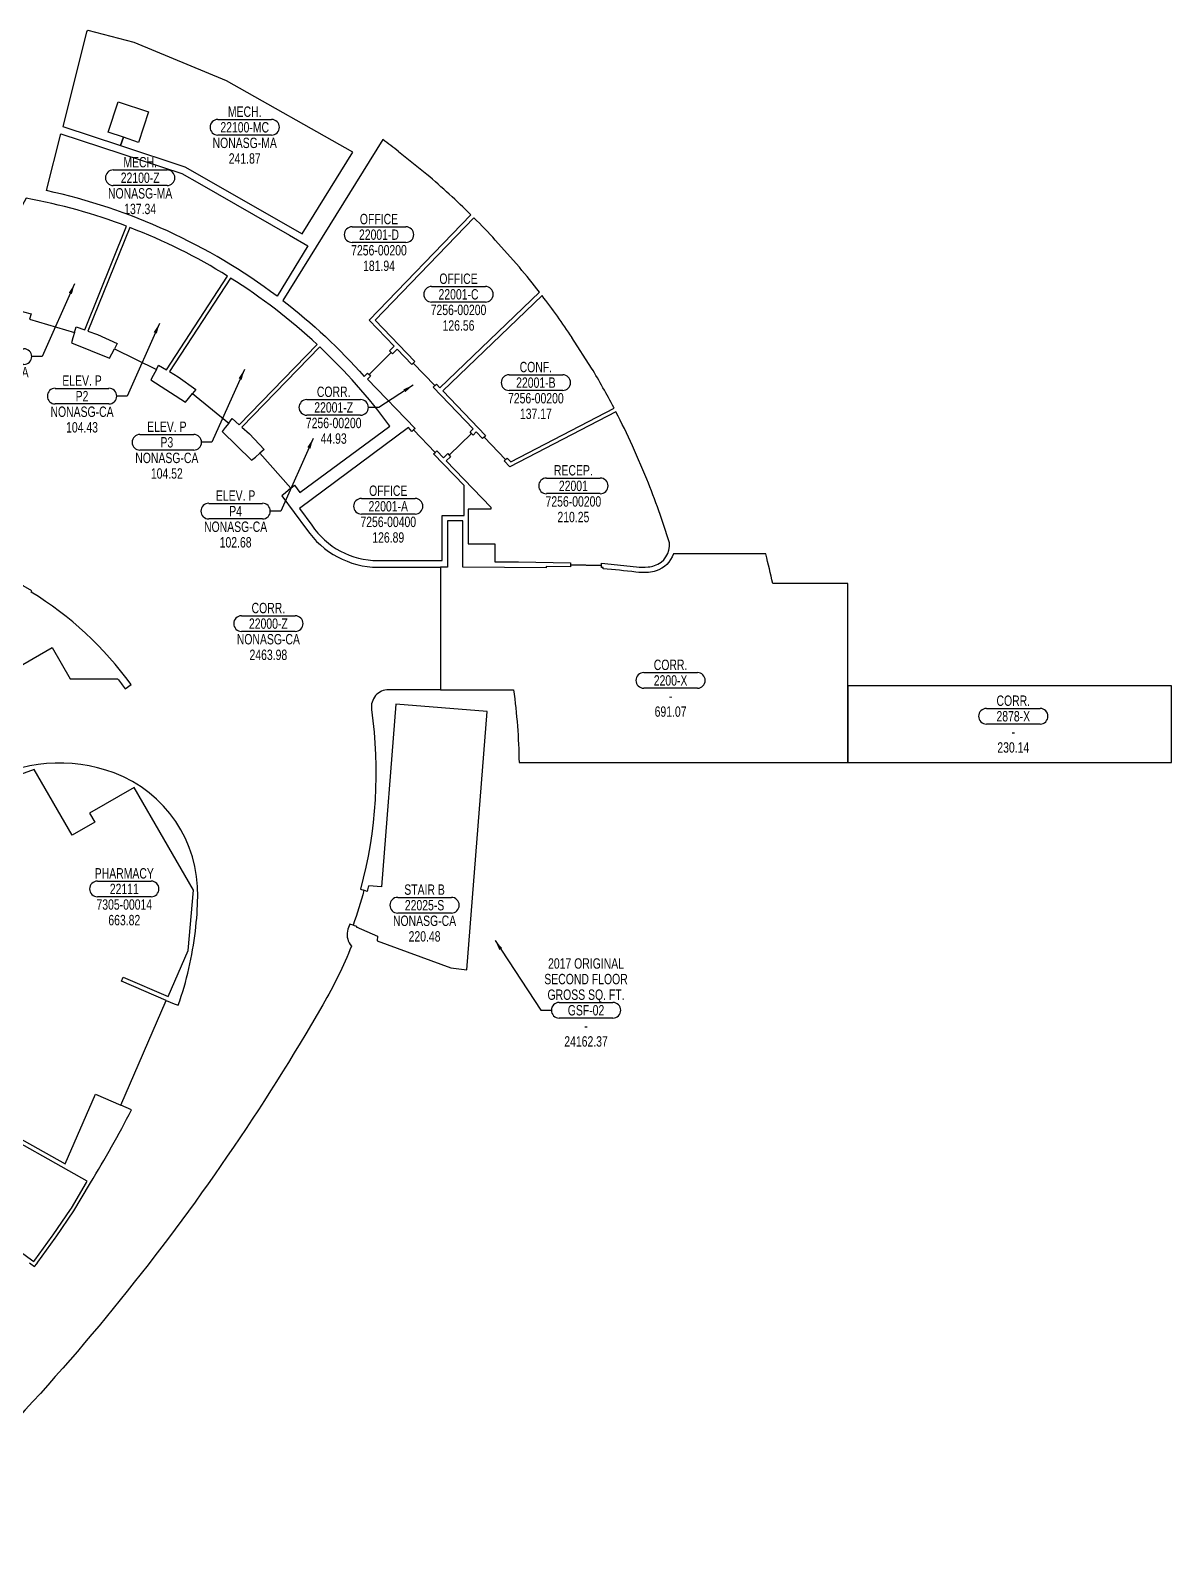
# Model space of a CAD drawing. Extents: x -1348 to 2182, y 5203 to 7501.
# Drawn here: x 865 to 2182, y 5734 to 7501 of the extents above; entities that cross this region are included whole.
import ezdxf
from ezdxf.enums import TextEntityAlignment as Align

# ---------------------------------------------------------------- set-up
doc = ezdxf.new("R2010")
doc.units = 0
doc.header["$LTSCALE"] = 48
doc.header["$MEASUREMENT"] = 0
doc.layers.get('0').update_dxf_attribs({"linetype": 'CONTINUOUS'})
for name, color, linetype in [('AREA', 3, 'CONTINUOUS'), ('AREA2', 1, 'CONTINUOUS'), ('COSTC', 6, 'CONTINUOUS'), ('PLINE2', 5, 'CONTINUOUS'), ('ROOMNA', 4, 'CONTINUOUS'), ('ROOMNO', 4, 'CONTINUOUS'), ('ROOMOV', 4, 'CONTINUOUS')]:
    doc.layers.add(name, color=color, linetype=linetype)
doc.dimstyles.get("Standard").update_dxf_attribs({"dimtxt": 0.18, "dimasz": 12, "dimexe": 0.18, "dimexo": 0.0625, "dimgap": 0.09, "dimtad": 0, "dimtih": 1, "dimtoh": 1, "dimdec": 4, "dimzin": 0, "dimtxsty": 'STANDARD', "dimcen": 0.09, "dimazin": 3, "dimtfac": 1, "dimtdec": 4, "dimtofl": 0, "dimtmove": 0, "dimatfit": 3, "dimtolj": 1, "dimtzin": 0})

# ---------------------------------------------------------------- blocks, each defined once
blk = doc.blocks.new('ROOM')
at = {"layer": 'ROOMOV'}
for p, q in [((-31, 9), (31, 9)), ((31, -9), (-31, -9))]:
    blk.add_line(p, q, dxfattribs=at)
for centre, start, end in [((-31, 0), 90, 270), ((31, 0), 270, 90)]:
    blk.add_arc(centre, 9.04, start, end, dxfattribs=at)
at = {"width": 0.75, "flags": 1}
for tag, p in [('FLFIN', (-60, -36)), ('ICRA', (60, -36)), ('FLTYPE', (-60, -48)), ('USER1', (60, -48)), ('FLCOND', (-60, -60)), ('WLFIN', (-60, -72)), ('SITE', (-24, -72)), ('UCODE', (24, -72)), ('USER2', (60, -60)), ('USER3', (60, -72)), ('WLTYPE', (-60, -84)), ('BLDG', (-24, -84)), ('UDESC', (24, -84)), ('USER4', (60, -84)), ('WLCOND', (-60, -96)), ('CLFIN', (-60, -108)), ('COSTCD', (-24, -108)), ('FLR', (-24, -96)), ('FCODE', (24, -96)), ('FDESC', (24, -108)), ('USER5', (60, -96)), ('USER6', (60, -108)), ('CLTYPE', (-60, -120)), ('DEPTD', (-24, -120)), ('DIVISION', (24, -120)), ('USER7', (60, -120)), ('CLCOND', (-60, -132)), ('CLHT', (-60, -144)), ('CHDATE', (-24, -144)), ('RDES', (-24, -132)), ('CONTACT', (24, -132)), ('OCCUP', (24, -144)), ('BLOCK', (60, -144)), ('USER8', (60, -132)), ('BASE', (-60, -156)), ('CBACK', (-24, -156)), ('PRCONTACT', (24, -156)), ('BLOCK2', (60, -156))]:
    blk.add_attdef(tag, text='', height=6, dxfattribs=at).set_placement(p, align=Align.MIDDLE_CENTER)
at = {"layer": 'AREA', "width": 0.75}
blk.add_attdef('AREA', text='', height=12, dxfattribs=at).set_placement((0, -36), align=Align.MIDDLE_CENTER)
at = {"layer": 'AREA2', "width": 0.75}
blk.add_attdef('AREA2', text='', height=12, dxfattribs=at).set_placement((0, -36), align=Align.MIDDLE_CENTER)
at = {"layer": 'COSTC', "width": 0.75}
blk.add_attdef('COSTC', text='', height=12, dxfattribs=at).set_placement((0, -18), align=Align.MIDDLE_CENTER)
at = {"layer": 'ROOMNA', "width": 0.75}
for tag, p in [('RMNAA', (0, 54)), ('RMNAB', (0, 36)), ('RMNAC', (0, 18))]:
    blk.add_attdef(tag, text='', height=12, dxfattribs=at).set_placement(p, align=Align.MIDDLE_CENTER)
at = {"layer": 'ROOMNO', "width": 0.75}
blk.add_attdef('RMNU', text='', height=12, dxfattribs=at).set_placement((0, 0), align=Align.MIDDLE_CENTER)

msp = doc.modelspace()

# ---------------------------------------------------------------- linework, layer by layer
at = {"layer": 'PLINE2', "color": 6}
for points in [[(1090.9, 7443.1), (984.4, 7487.2), (931.2, 7501.1), (930.3, 7500.5), (929.8, 7500.6), (901.9, 7390.2), (968.8, 7368.2), (971.9, 7377.8), (954.3, 7383.6), (965.9, 7418.7), (1001, 7407.1), (989.4, 7372), (971.9, 7377.8), (968.8, 7368.2), (1042.9, 7343.9), (1178.2, 7266.3), (1236.9, 7360.8)], [(1329.7, 7089.4), (1331.4, 7091.1), (1306.5, 7117), (1304.8, 7115.4), (1287.9, 7133), (1282.6, 7127.7), (1280.9, 7129.4), (1255.5, 7103.8), (1257.2, 7102.1), (1253.7, 7098.6), (1308.6, 7041.6), (1306.9, 7039.9), (1331.8, 7014), (1333.6, 7015.7), (1341.3, 7007.7), (1346.3, 7012.6), (1348, 7010.8), (1373.9, 7035.8), (1372.2, 7037.5), (1375.9, 7041.1)], [(2181.7, 6744.4), (1808.3, 6744.4), (1808.3, 6655.7), (2181.7, 6655.7)]]:
    msp.add_lwpolyline(points, close=True, dxfattribs=at)
for points in [[(899.9, 7381.9), (1039.4, 7336.1), (1059.8, 7324.5), (1163.8, 7264.7), (1185, 7252.6), (1149.3, 7194.4, 0.107674), (883.2, 7316.2)], [(1373.1, 7288.4, 0.019034), (1322.3, 7334.9), (1322.2, 7334.8), (1289.6, 7361.2), (1289.7, 7361.3, 0.006313), (1271.4, 7375.1), (1156.1, 7189.2, -0.046836), (1250, 7101.7), (1253.8, 7105.5), (1255.5, 7103.8), (1280.9, 7129.4), (1279.1, 7131.1), (1284.5, 7136.5), (1255.7, 7166.6)], [(975.7, 7275.1, 0.044736), (859.8, 7307.5), (848.5, 7287.3), (830.2, 7183.3), (865.5, 7174.1), (863.6, 7167.8), (915.4, 7152.5), (917.3, 7158.8), (927.3, 7155.3)], [(1452.2, 7199.1, 0.010175), (1429.1, 7227.7), (1401.2, 7259.2), (1401.3, 7259.2, 0.009851), (1376.6, 7284.9), (1262.5, 7166.6), (1308.3, 7118.8), (1306.5, 7117), (1331.4, 7091.1), (1333.2, 7092.8), (1337.3, 7088.4)], [(1092.3, 7217.5, 0.046853), (979.5, 7273.6), (931, 7154), (942.1, 7150.1), (964.8, 7139.6), (961.7, 7133.7), (1010.2, 7109.8), (1012.6, 7114.6), (1021.7, 7109.2)], [(1195.7, 7138.5, 0.046853), (1095.7, 7215.3), (1025.2, 7107.2), (1035.3, 7101.3), (1055.5, 7086.6), (1051.9, 7082.1), (1093.6, 7047.7), (1097.7, 7052.9), (1105.6, 7045.9)], [(1512.4, 7111.3), (1512.3, 7111.2), (1489.8, 7146.7), (1489.9, 7146.7, 0.016461), (1455.2, 7195.2), (1340.7, 7084.9), (1390.1, 7033.4), (1388.3, 7031.7), (1413.2, 7005.7), (1415, 7007.4), (1419.1, 7003.1), (1538.3, 7065.2), (1538.1, 7065.6, 0.014488)], [(1198.6, 7135.8), (1108.6, 7043.2), (1117.4, 7035.5), (1134.4, 7017.2), (1129.4, 7012.9), (1165.3, 6972.5), (1169.4, 6976), (1175.7, 6967.5), (1279.6, 7044.4, 0.045393)], [(1559.5, 7021.7), (1559.6, 7021.7, 0.012028), (1540.5, 7060.8), (1418.2, 6997.1), (1411.5, 7004), (1413.2, 7005.7), (1388.3, 7031.7), (1386.6, 7030), (1379.3, 7037.6), (1375.6, 7034), (1373.9, 7035.8), (1348, 7010.8), (1349.7, 7009), (1344.6, 7004.2), (1396, 6950.8), (1396, 6948.5), (1370, 6948.5), (1370, 6941), (1370, 6941), (1370, 6908.5), (1400.6, 6908.5), (1400.6, 6887.6), (1427.9, 6887.6), (1488, 6886.5), (1487.9, 6884.1), (1523.9, 6883.4), (1524, 6885.9), (1564.1, 6881.9, 0.054117), (1577.8, 6881.7, 0.062351), (1584.9, 6883.2, 0.356831), (1602.2, 6909.6, 0.021555), (1576.2, 6983.1), (1576.1, 6983.1)], [(1330.1, 7012.3), (1331.8, 7014), (1306.9, 7039.9), (1305.1, 7038.2), (1301, 7042.5), (1175.3, 6949.2), (1189.4, 6929.9, 0.247529), (1265.8, 6888.9), (1339.8, 6888.9), (1339.8, 6941), (1365.2, 6941), (1365.2, 6948.5), (1365.2, 6948.5), (1365.2, 6975.8)], [(1808.3, 6862.5), (1769.4, 6862.5), (1769.4, 6862.5), (1721.6, 6862.5, 0.008687), (1713.5, 6896.6), (1606.9, 6896.6, -0.235749), (1586.8, 6877.2, -0.06158), (1578.3, 6875.4, -0.053752), (1563.4, 6875.7), (1563.4, 6875.7, 0.012889), (1525.8, 6879.4), (1525.9, 6880.9), (1523.9, 6881), (1523.9, 6883.4), (1487.9, 6884.1), (1487.9, 6881.6), (1460.1, 6882.2), (1460.1, 6880.7), (1363.9, 6881.3), (1363.9, 6934.9), (1345.9, 6934.9), (1345.9, 6881.3), (1337.9, 6881.3), (1337.9, 6739.9), (1422.3, 6739.8, -0.030509), (1428.7, 6655.7), (1808.3, 6655.7)], [(1391.8, 6714.8), (1286.4, 6723.1), (1269.8, 6512.2), (1255.1, 6513.3, -0.003061), (1253.4, 6507), (1249.6, 6508.2, -0.019795), (1237.1, 6468), (1241, 6466.8, -0.001456), (1240.7, 6465.9), (1265.4, 6455.3), (1264.9, 6450), (1349.9, 6418.8), (1368.5, 6416.5)]]:
    msp.add_lwpolyline(points, format="xyb", close=True, dxfattribs=at)
for points in [[(863.6, 7167.8), (915.4, 7152.5), (913.5, 7146.1), (911.9, 7140.6), (956, 7122.7), (958.6, 7127.8), (961.7, 7133.7), (1010.2, 7109.8), (1006.5, 7102.8), (1003.8, 7097.7), (1043.7, 7071.8), (1047.2, 7076.3), (1051.9, 7082.1), (1093.6, 7047.7), (1089.4, 7042.5), (1085.8, 7038), (1119.9, 7004.9), (1124.3, 7008.6), (1129.4, 7012.9), (1165.3, 6972.5), (1159.2, 6967.4), (1154.9, 6963.7), (1183.4, 6925.4, 0.246701), (1265.8, 6881.3), (1337.9, 6881.3), (1337.9, 6739.9), (1278.2, 6739.9, 0.455169), (1258.4, 6717.1, -0.099816), (1245.7, 6509.4), (1249.6, 6508.2, -0.019795), (1237.1, 6468), (1233.3, 6469.2, 0.012841), (1230.5, 6461.2), (1230.6, 6461.2, 0.238248), (1235.3, 6443.8, -0.035079), (1202.3, 6376.1, -0.078238), (684.3, 5735.1)], [(751.2, 6708.5), (889.8, 6788.6), (910.6, 6752.6), (965.2, 6752.6, -0.009188), (973.9, 6741), (980.8, 6746, 0.098324), (865.4, 6852.7), (866.2, 6854, 0.068593), (698.9, 6927.3, -0.017852)], [(863.5, 6078.1), (865.1, 6076.9), (869.5, 6073.7), (872, 6077), (873.1, 6078.6), (893.3, 6106.4), (894.4, 6108.1), (914.8, 6138), (932.8, 6168.6), (933.8, 6170.4, 0.019456), (981.3, 6254.6), (968.9, 6260), (1021.3, 6381.1), (1030.7, 6377.1), (1035.3, 6375.5, 0.054682), (1055.1, 6461.2, 0.024632), (1057.8, 6500.8, 0.318173), (961.3, 6643.8, 0.225964), (808.3, 6630.9)]]:
    msp.add_lwpolyline(points, format="xyb", dxfattribs=at)
for points in [[(816, 6242), (904.8, 6192.2), (939.6, 6272.6), (968.9, 6260), (1021.3, 6381.1), (969.8, 6403.4), (971.8, 6407.9), (1023.8, 6385.4), (1046.8, 6438.6), (1052.9, 6508.3), (984.4, 6627), (933, 6597.3), (939, 6586.9), (913, 6571.9), (869.1, 6647.9), (811.5, 6627.1)], [(836.9, 6102.5), (865.9, 6081.4), (865.9, 6081.4), (867.5, 6080.2), (868.6, 6079.4), (869.8, 6081), (889.9, 6108.7), (891, 6110.4), (910.9, 6139.5), (911.9, 6141.2), (929.2, 6170.6), (930.2, 6172.4), (812.4, 6238.4)]]:
    msp.add_lwpolyline(points, dxfattribs=at)

# ---------------------------------------------------------------- block references
at = {"layer": 'ROOMNO'}
ref = msp.add_blockref('ROOM', (1112, 7389.4), dxfattribs=at)
ref.add_attrib('RMNU', '22100-MC', dxfattribs={"height": 12, "width": 0.75}).set_placement((1112, 7389.4), align=Align.MIDDLE_CENTER)
ref.add_attrib('RMNAC', 'MECH.', dxfattribs={"layer": 'ROOMNA', "height": 12, "width": 0.75}).set_placement((1112, 7407.4), align=Align.MIDDLE_CENTER)
ref.add_attrib('COSTC', 'NONASG-MA', dxfattribs={"layer": 'COSTC', "height": 12, "width": 0.75}).set_placement((1112, 7371.4), align=Align.MIDDLE_CENTER)
ref.add_attrib('AREA2', '241.87', dxfattribs={"layer": 'AREA2', "height": 12, "width": 0.75}).set_placement((1112, 7353.4), align=Align.MIDDLE_CENTER)
ref = msp.add_blockref('ROOM', (991.3, 7331.1), dxfattribs=at)
ref.add_attrib('RMNU', '22100-Z', dxfattribs={"height": 12, "width": 0.75}).set_placement((991.3, 7331.1), align=Align.MIDDLE_CENTER)
ref.add_attrib('RMNAC', 'MECH.', dxfattribs={"layer": 'ROOMNA', "height": 12, "width": 0.75}).set_placement((991.3, 7349.1), align=Align.MIDDLE_CENTER)
ref.add_attrib('COSTC', 'NONASG-MA', dxfattribs={"layer": 'COSTC', "height": 12, "width": 0.75}).set_placement((991.3, 7313.1), align=Align.MIDDLE_CENTER)
ref.add_attrib('AREA2', '137.34', dxfattribs={"layer": 'AREA2', "height": 12, "width": 0.75}).set_placement((991.3, 7295.1), align=Align.MIDDLE_CENTER)
ref = msp.add_blockref('ROOM', (1267, 7265.4), dxfattribs=at)
ref.add_attrib('RMNU', '22001-D', dxfattribs={"height": 12, "width": 0.75}).set_placement((1267, 7265.4), align=Align.MIDDLE_CENTER)
ref.add_attrib('RMNAC', 'OFFICE', dxfattribs={"layer": 'ROOMNA', "height": 12, "width": 0.75}).set_placement((1267, 7283.4), align=Align.MIDDLE_CENTER)
ref.add_attrib('COSTC', '7256-00200', dxfattribs={"layer": 'COSTC', "height": 12, "width": 0.75}).set_placement((1267, 7247.4), align=Align.MIDDLE_CENTER)
ref.add_attrib('AREA2', '181.94', dxfattribs={"layer": 'AREA2', "height": 12, "width": 0.75}).set_placement((1267, 7229.4), align=Align.MIDDLE_CENTER)
ref = msp.add_blockref('ROOM', (1358.8, 7196.5), dxfattribs=at)
ref.add_attrib('RMNU', '22001-C', dxfattribs={"height": 12, "width": 0.75}).set_placement((1358.8, 7196.5), align=Align.MIDDLE_CENTER)
ref.add_attrib('RMNAC', 'OFFICE', dxfattribs={"layer": 'ROOMNA', "height": 12, "width": 0.75}).set_placement((1358.8, 7214.5), align=Align.MIDDLE_CENTER)
ref.add_attrib('COSTC', '7256-00200', dxfattribs={"layer": 'COSTC', "height": 12, "width": 0.75}).set_placement((1358.8, 7178.5), align=Align.MIDDLE_CENTER)
ref.add_attrib('AREA2', '126.56', dxfattribs={"layer": 'AREA2', "height": 12, "width": 0.75}).set_placement((1358.8, 7160.5), align=Align.MIDDLE_CENTER)
ref = msp.add_blockref('ROOM', (826.1, 7124.6), dxfattribs=at)
ref.add_attrib('RMNU', 'P1', dxfattribs={"height": 12, "width": 0.75}).set_placement((826.1, 7124.6), align=Align.MIDDLE_CENTER)
ref.add_attrib('RMNAC', 'ELEV. P', dxfattribs={"layer": 'ROOMNA', "height": 12, "width": 0.75}).set_placement((826.1, 7142.6), align=Align.MIDDLE_CENTER)
ref.add_attrib('COSTC', 'NONASG-CA', dxfattribs={"layer": 'COSTC', "height": 12, "width": 0.75}).set_placement((826.1, 7106.6), align=Align.MIDDLE_CENTER)
ref.add_attrib('AREA2', '104.75', dxfattribs={"layer": 'AREA2', "height": 12, "width": 0.75}).set_placement((826.1, 7088.6), align=Align.MIDDLE_CENTER)
ref = msp.add_blockref('ROOM', (924.2, 7078.9), dxfattribs=at)
ref.add_attrib('RMNU', 'P2', dxfattribs={"height": 12, "width": 0.75}).set_placement((924.2, 7078.9), align=Align.MIDDLE_CENTER)
ref.add_attrib('RMNAC', 'ELEV. P', dxfattribs={"layer": 'ROOMNA', "height": 12, "width": 0.75}).set_placement((924.2, 7096.9), align=Align.MIDDLE_CENTER)
ref.add_attrib('COSTC', 'NONASG-CA', dxfattribs={"layer": 'COSTC', "height": 12, "width": 0.75}).set_placement((924.2, 7060.9), align=Align.MIDDLE_CENTER)
ref.add_attrib('AREA2', '104.43', dxfattribs={"layer": 'AREA2', "height": 12, "width": 0.75}).set_placement((924.2, 7042.9), align=Align.MIDDLE_CENTER)
ref = msp.add_blockref('ROOM', (1448.1, 7094.5), dxfattribs=at)
ref.add_attrib('RMNU', '22001-B', dxfattribs={"height": 12, "width": 0.75}).set_placement((1448.1, 7094.5), align=Align.MIDDLE_CENTER)
ref.add_attrib('RMNAC', 'CONF.', dxfattribs={"layer": 'ROOMNA', "height": 12, "width": 0.75}).set_placement((1448.1, 7112.5), align=Align.MIDDLE_CENTER)
ref.add_attrib('COSTC', '7256-00200', dxfattribs={"layer": 'COSTC', "height": 12, "width": 0.75}).set_placement((1448.1, 7076.5), align=Align.MIDDLE_CENTER)
ref.add_attrib('AREA2', '137.17', dxfattribs={"layer": 'AREA2', "height": 12, "width": 0.75}).set_placement((1448.1, 7058.5), align=Align.MIDDLE_CENTER)
ref = msp.add_blockref('ROOM', (1214.7, 7065.9), dxfattribs=at)
ref.add_attrib('RMNU', '22001-Z', dxfattribs={"height": 12, "width": 0.75}).set_placement((1214.7, 7065.9), align=Align.MIDDLE_CENTER)
ref.add_attrib('RMNAC', 'CORR.', dxfattribs={"layer": 'ROOMNA', "height": 12, "width": 0.75}).set_placement((1214.7, 7083.9), align=Align.MIDDLE_CENTER)
ref.add_attrib('COSTC', '7256-00200', dxfattribs={"layer": 'COSTC', "height": 12, "width": 0.75}).set_placement((1214.7, 7047.9), align=Align.MIDDLE_CENTER)
ref.add_attrib('AREA2', '44.93', dxfattribs={"layer": 'AREA2', "height": 12, "width": 0.75}).set_placement((1214.7, 7029.9), align=Align.MIDDLE_CENTER)
ref = msp.add_blockref('ROOM', (1022.1, 7025.6), dxfattribs=at)
ref.add_attrib('RMNU', 'P3', dxfattribs={"height": 12, "width": 0.75}).set_placement((1022.1, 7025.6), align=Align.MIDDLE_CENTER)
ref.add_attrib('RMNAC', 'ELEV. P', dxfattribs={"layer": 'ROOMNA', "height": 12, "width": 0.75}).set_placement((1022.1, 7043.6), align=Align.MIDDLE_CENTER)
ref.add_attrib('COSTC', 'NONASG-CA', dxfattribs={"layer": 'COSTC', "height": 12, "width": 0.75}).set_placement((1022.1, 7007.6), align=Align.MIDDLE_CENTER)
ref.add_attrib('AREA2', '104.52', dxfattribs={"layer": 'AREA2', "height": 12, "width": 0.75}).set_placement((1022.1, 6989.6), align=Align.MIDDLE_CENTER)
ref = msp.add_blockref('ROOM', (1491.4, 6975.3), dxfattribs=at)
ref.add_attrib('RMNU', '22001', dxfattribs={"height": 12, "width": 0.75}).set_placement((1491.4, 6975.3), align=Align.MIDDLE_CENTER)
ref.add_attrib('RMNAC', 'RECEP.', dxfattribs={"layer": 'ROOMNA', "height": 12, "width": 0.75}).set_placement((1491.4, 6993.3), align=Align.MIDDLE_CENTER)
ref.add_attrib('COSTC', '7256-00200', dxfattribs={"layer": 'COSTC', "height": 12, "width": 0.75}).set_placement((1491.4, 6957.3), align=Align.MIDDLE_CENTER)
ref.add_attrib('AREA2', '210.25', dxfattribs={"layer": 'AREA2', "height": 12, "width": 0.75}).set_placement((1491.4, 6939.3), align=Align.MIDDLE_CENTER)
ref = msp.add_blockref('ROOM', (1101.5, 6946.1), dxfattribs=at)
ref.add_attrib('RMNU', 'P4', dxfattribs={"height": 12, "width": 0.75}).set_placement((1101.5, 6946.1), align=Align.MIDDLE_CENTER)
ref.add_attrib('RMNAC', 'ELEV. P', dxfattribs={"layer": 'ROOMNA', "height": 12, "width": 0.75}).set_placement((1101.5, 6964.1), align=Align.MIDDLE_CENTER)
ref.add_attrib('COSTC', 'NONASG-CA', dxfattribs={"layer": 'COSTC', "height": 12, "width": 0.75}).set_placement((1101.5, 6928.1), align=Align.MIDDLE_CENTER)
ref.add_attrib('AREA2', '102.68', dxfattribs={"layer": 'AREA2', "height": 12, "width": 0.75}).set_placement((1101.5, 6910.1), align=Align.MIDDLE_CENTER)
ref = msp.add_blockref('ROOM', (1277.7, 6951.7), dxfattribs=at)
ref.add_attrib('RMNU', '22001-A', dxfattribs={"height": 12, "width": 0.75}).set_placement((1277.7, 6951.7), align=Align.MIDDLE_CENTER)
ref.add_attrib('RMNAC', 'OFFICE', dxfattribs={"layer": 'ROOMNA', "height": 12, "width": 0.75}).set_placement((1277.7, 6969.7), align=Align.MIDDLE_CENTER)
ref.add_attrib('COSTC', '7256-00400', dxfattribs={"layer": 'COSTC', "height": 12, "width": 0.75}).set_placement((1277.7, 6933.7), align=Align.MIDDLE_CENTER)
ref.add_attrib('AREA2', '126.89', dxfattribs={"layer": 'AREA2', "height": 12, "width": 0.75}).set_placement((1277.7, 6915.7), align=Align.MIDDLE_CENTER)
ref = msp.add_blockref('ROOM', (1139.3, 6816.2), dxfattribs=at)
ref.add_attrib('RMNU', '22000-Z', dxfattribs={"height": 12, "width": 0.75}).set_placement((1139.3, 6816.2), align=Align.MIDDLE_CENTER)
ref.add_attrib('RMNAC', 'CORR.', dxfattribs={"layer": 'ROOMNA', "height": 12, "width": 0.75}).set_placement((1139.3, 6834.2), align=Align.MIDDLE_CENTER)
ref.add_attrib('COSTC', 'NONASG-CA', dxfattribs={"layer": 'COSTC', "height": 12, "width": 0.75}).set_placement((1139.3, 6798.2), align=Align.MIDDLE_CENTER)
ref.add_attrib('AREA2', '2463.98', dxfattribs={"layer": 'AREA2', "height": 12, "width": 0.75}).set_placement((1139.3, 6780.2), align=Align.MIDDLE_CENTER)
ref = msp.add_blockref('ROOM', (1603.6, 6750.6), dxfattribs=at)
ref.add_attrib('RMNU', '2200-X', dxfattribs={"height": 12, "width": 0.75}).set_placement((1603.6, 6750.6), align=Align.MIDDLE_CENTER)
ref.add_attrib('RMNAC', 'CORR.', dxfattribs={"layer": 'ROOMNA', "height": 12, "width": 0.75}).set_placement((1603.6, 6768.6), align=Align.MIDDLE_CENTER)
ref.add_attrib('COSTC', '-', dxfattribs={"layer": 'COSTC', "height": 12, "width": 0.75}).set_placement((1603.6, 6732.6), align=Align.MIDDLE_CENTER)
ref.add_attrib('AREA2', '691.07', dxfattribs={"layer": 'AREA2', "height": 12, "width": 0.75}).set_placement((1603.6, 6714.6), align=Align.MIDDLE_CENTER)
ref = msp.add_blockref('ROOM', (1999.2, 6709.2), dxfattribs=at)
ref.add_attrib('RMNU', '2878-X', dxfattribs={"height": 12, "width": 0.75}).set_placement((1999.2, 6709.2), align=Align.MIDDLE_CENTER)
ref.add_attrib('RMNAC', 'CORR.', dxfattribs={"layer": 'ROOMNA', "height": 12, "width": 0.75}).set_placement((1999.2, 6727.2), align=Align.MIDDLE_CENTER)
ref.add_attrib('COSTC', '-', dxfattribs={"layer": 'COSTC', "height": 12, "width": 0.75}).set_placement((1999.2, 6691.2), align=Align.MIDDLE_CENTER)
ref.add_attrib('AREA2', '230.14', dxfattribs={"layer": 'AREA2', "height": 12, "width": 0.75}).set_placement((1999.2, 6673.2), align=Align.MIDDLE_CENTER)
ref = msp.add_blockref('ROOM', (973, 6509.8), dxfattribs=at)
ref.add_attrib('RMNU', '22111', dxfattribs={"height": 12, "width": 0.75}).set_placement((973, 6509.8), align=Align.MIDDLE_CENTER)
ref.add_attrib('RMNAC', 'PHARMACY', dxfattribs={"layer": 'ROOMNA', "height": 12, "width": 0.75}).set_placement((973, 6527.8), align=Align.MIDDLE_CENTER)
ref.add_attrib('COSTC', '7305-00014', dxfattribs={"layer": 'COSTC', "height": 12, "width": 0.75}).set_placement((973, 6491.8), align=Align.MIDDLE_CENTER)
ref.add_attrib('AREA2', '663.82', dxfattribs={"layer": 'AREA2', "height": 12, "width": 0.75}).set_placement((973, 6473.8), align=Align.MIDDLE_CENTER)
ref = msp.add_blockref('ROOM', (1319.6, 6491), dxfattribs=at)
ref.add_attrib('RMNU', '22025-S', dxfattribs={"height": 12, "width": 0.75}).set_placement((1319.6, 6491), align=Align.MIDDLE_CENTER)
ref.add_attrib('RMNAC', 'STAIR B', dxfattribs={"layer": 'ROOMNA', "height": 12, "width": 0.75}).set_placement((1319.6, 6509), align=Align.MIDDLE_CENTER)
ref.add_attrib('COSTC', 'NONASG-CA', dxfattribs={"layer": 'COSTC', "height": 12, "width": 0.75}).set_placement((1319.6, 6473), align=Align.MIDDLE_CENTER)
ref.add_attrib('AREA2', '220.48', dxfattribs={"layer": 'AREA2', "height": 12, "width": 0.75}).set_placement((1319.6, 6455), align=Align.MIDDLE_CENTER)
ref = msp.add_blockref('ROOM', (1506, 6369.7), dxfattribs=at)
ref.add_attrib('RMNU', 'GSF-02', dxfattribs={"height": 12, "width": 0.75}).set_placement((1506, 6369.7), align=Align.MIDDLE_CENTER)
ref.add_attrib('RMNAA', '2017 ORIGINAL', dxfattribs={"layer": 'ROOMNA', "height": 12, "width": 0.75}).set_placement((1506, 6423.7), align=Align.MIDDLE_CENTER)
ref.add_attrib('RMNAB', 'SECOND FLOOR', dxfattribs={"layer": 'ROOMNA', "height": 12, "width": 0.75}).set_placement((1506, 6405.7), align=Align.MIDDLE_CENTER)
ref.add_attrib('RMNAC', 'GROSS SQ. FT.', dxfattribs={"layer": 'ROOMNA', "height": 12, "width": 0.75}).set_placement((1506, 6387.7), align=Align.MIDDLE_CENTER)
ref.add_attrib('COSTC', '-', dxfattribs={"layer": 'COSTC', "height": 12, "width": 0.75}).set_placement((1506, 6351.7), align=Align.MIDDLE_CENTER)
ref.add_attrib('AREA', '24162.37', dxfattribs={"layer": 'AREA', "height": 12, "width": 0.75}).set_placement((1506, 6333.7), align=Align.MIDDLE_CENTER)

# ---------------------------------------------------------------- leaders
for points, override in [([(915.6, 7208.5), (878.2, 7124.6), (866.2, 7124.6)], {"dimgap": 12, "dimtad": 0}), ([(1013.6, 7162.9), (976.2, 7078.9), (964.2, 7078.9)], {"dimgap": 12, "dimtad": 0}), ([(1111.6, 7109.6), (1074.2, 7025.6), (1062.2, 7025.6)], {"dimgap": 12, "dimtad": 0}), ([(1306.4, 7091.7), (1266.8, 7065.9), (1254.8, 7065.9)], {"dimgap": 12, "dimtad": 0}), ([(1191, 7030.1), (1153.6, 6946.1), (1141.6, 6946.1)], {"dimgap": 12, "dimtad": 0}), ([(1401, 6450.4), (1453.9, 6369.7), (1465.9, 6369.7)], {"dimgap": 0.09, "dimtad": 0})]:
    msp.add_leader(points, dimstyle='STANDARD', override=override, dxfattribs=at)

doc.saveas('drawing.dxf')
